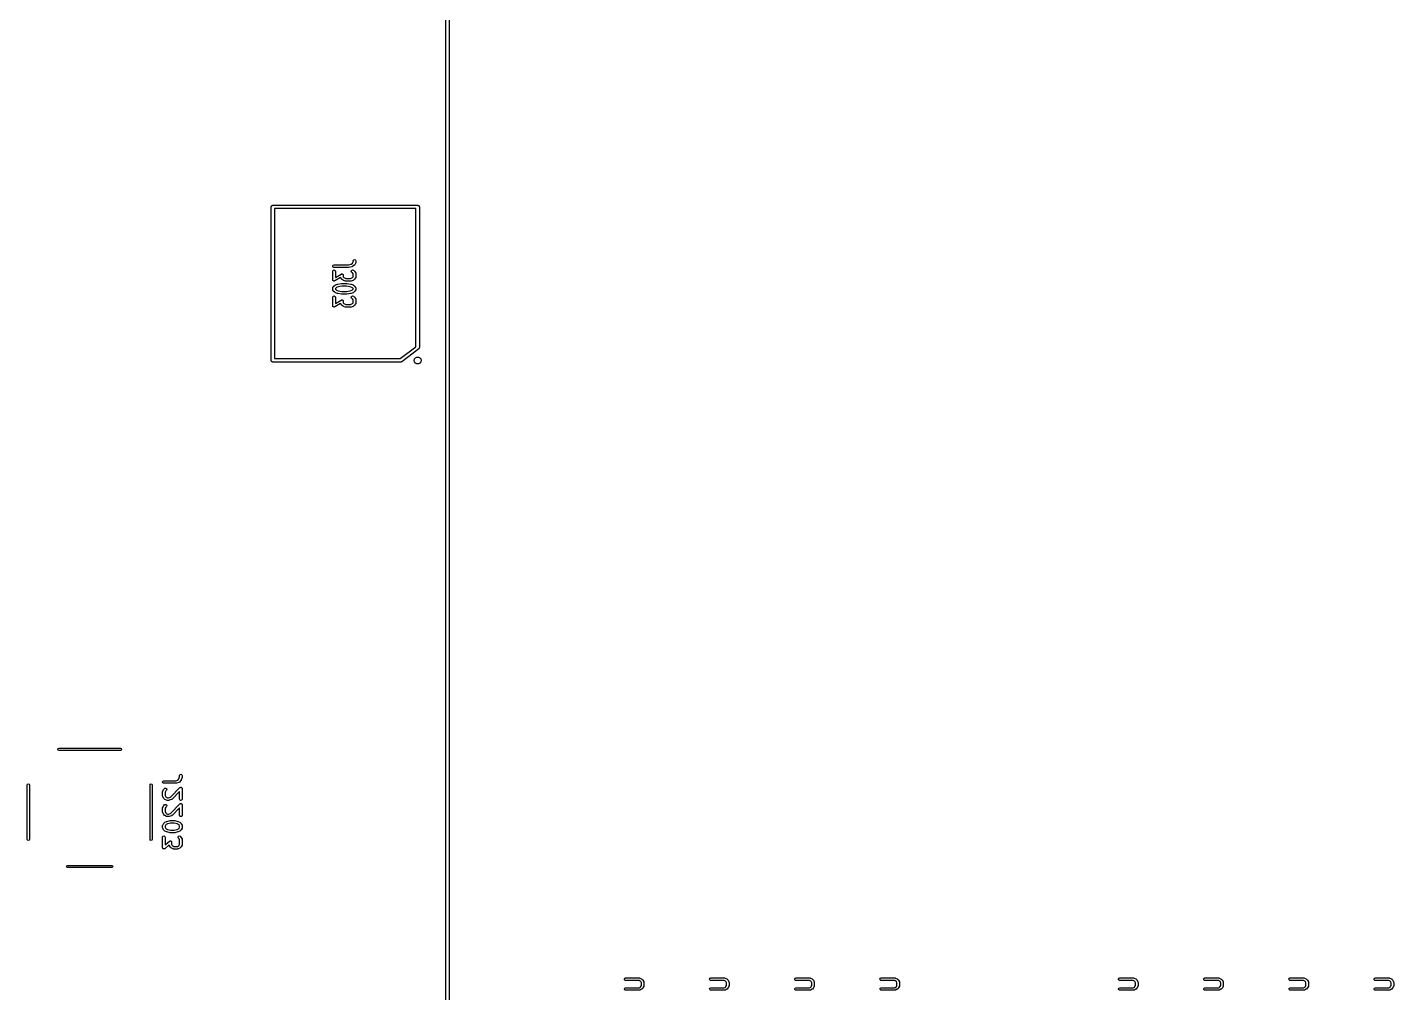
# Model space of a CAD drawing. Extents: x 54 to 297, y -260 to -31.
# Drawn here: x 202.3 to 282.5, y -203.6 to -147 of the extents above; entities that cross this region are included whole.
import ezdxf

# ---------------------------------------------------------------- set-up
doc = ezdxf.new("R2010")
doc.units = 0
doc.layers.add('BLACK', color=7, linetype='CONTINUOUS')

msp = doc.modelspace()

# ---------------------------------------------------------------- linework, layer by layer
at = {"layer": 'BLACK', "linetype": 'CONTINUOUS'}
for p, q in [((226.9, -248), (226.9, -43)), ((227.1, -43), (227.1, -248)), ((216.65, -157.5), (216.655, -157.485)), ((216.65, -166.5), (216.65, -157.5)), ((216.655, -157.469), (216.664, -157.456)), ((216.655, -157.485), (216.655, -157.469)), ((216.664, -157.456), (216.669, -157.441)), ((216.669, -157.441), (216.682, -157.432)), ((216.682, -157.432), (216.691, -157.419)), ((216.691, -157.419), (216.706, -157.414)), ((216.706, -157.414), (216.719, -157.405)), ((216.719, -157.405), (216.735, -157.405)), ((216.735, -157.405), (216.75, -157.4)), ((216.75, -157.4), (225.25, -157.4)), ((216.85, -157.6), (216.85, -166.4)), ((225.15, -157.6), (216.85, -157.6)), ((225.15, -165.7), (225.15, -157.6)), ((225.25, -157.4), (225.265, -157.405)), ((225.265, -157.405), (225.281, -157.405)), ((225.281, -157.405), (225.294, -157.414)), ((225.294, -157.414), (225.309, -157.419)), ((225.309, -157.419), (225.318, -157.432)), ((225.318, -157.432), (225.331, -157.441)), ((225.331, -157.441), (225.336, -157.456)), ((225.336, -157.456), (225.345, -157.469)), ((225.345, -157.469), (225.345, -157.485)), ((225.345, -157.485), (225.35, -157.5)), ((225.35, -157.5), (225.35, -165.75)), ((220.264, -160.958), (220.291, -160.91)), ((220.274, -161.011), (220.264, -160.958)), ((220.315, -161.047), (220.274, -161.011)), ((220.291, -160.91), (220.343, -160.891)), ((220.343, -161.051), (220.315, -161.047)), ((220.343, -160.891), (221.191, -160.891)), ((221.2, -161.051), (220.343, -161.051)), ((221.191, -160.891), (221.339, -160.858)), ((221.204, -161.05), (221.2, -161.051)), ((221.217, -161.05), (221.204, -161.05)), ((221.389, -161.011), (221.217, -161.05)), ((221.339, -160.858), (221.424, -160.802)), ((221.39, -161.011), (221.389, -161.011)), ((221.416, -161), (221.39, -161.011)), ((221.39, -161.011), (221.39, -161.011)), ((221.53, -160.924), (221.416, -161)), ((221.424, -160.802), (221.463, -160.724)), ((221.463, -160.667), (221.468, -160.639)), ((221.463, -160.724), (221.463, -160.667)), ((221.468, -160.639), (221.503, -160.597)), ((221.503, -160.597), (221.557, -160.588)), ((221.534, -160.918), (221.53, -160.924)), ((221.541, -160.915), (221.534, -160.918)), ((221.557, -160.893), (221.541, -160.915)), ((221.557, -160.588), (221.604, -160.615)), ((221.614, -160.779), (221.557, -160.893)), ((221.604, -160.615), (221.623, -160.667)), ((221.615, -160.774), (221.614, -160.779)), ((221.618, -160.77), (221.615, -160.774)), ((221.623, -160.743), (221.618, -160.77)), ((221.623, -160.667), (221.623, -160.743)), ((220.263, -161.276), (220.268, -161.249)), ((220.263, -161.771), (220.263, -161.276)), ((220.268, -161.785), (220.263, -161.771)), ((220.268, -161.249), (220.303, -161.207)), ((220.268, -161.799), (220.268, -161.785)), ((220.277, -161.81), (220.268, -161.799)), ((220.282, -161.823), (220.277, -161.81)), ((220.294, -161.83), (220.282, -161.823)), ((220.303, -161.841), (220.294, -161.83)), ((220.303, -161.207), (220.357, -161.197)), ((220.317, -161.843), (220.303, -161.841)), ((220.329, -161.85), (220.317, -161.843)), ((220.343, -161.848), (220.329, -161.85)), ((220.357, -161.85), (220.343, -161.848)), ((220.357, -161.197), (220.404, -161.225)), ((220.383, -161.841), (220.357, -161.85)), ((220.723, -161.642), (220.383, -161.841)), ((220.383, -161.841), (220.383, -161.841)), ((220.383, -161.841), (220.383, -161.841)), ((220.383, -161.841), (220.383, -161.841)), ((220.404, -161.225), (220.423, -161.276)), ((220.423, -161.276), (220.423, -161.632)), ((220.423, -161.632), (220.76, -161.436)), ((220.736, -161.667), (220.723, -161.642)), ((220.723, -161.642), (220.723, -161.642)), ((220.793, -161.743), (220.736, -161.667)), ((220.76, -161.435), (220.786, -161.426)), ((220.76, -161.436), (220.76, -161.435)), ((220.76, -161.435), (220.76, -161.435)), ((220.76, -161.436), (220.76, -161.436)), ((220.786, -161.426), (220.8, -161.428)), ((220.794, -161.744), (220.793, -161.743)), ((220.813, -161.762), (220.794, -161.744)), ((220.8, -161.428), (220.814, -161.426)), ((220.87, -161.8), (220.813, -161.762)), ((220.814, -161.426), (220.826, -161.433)), ((220.826, -161.433), (220.84, -161.435)), ((220.84, -161.435), (220.849, -161.446)), ((220.849, -161.446), (220.861, -161.453)), ((220.861, -161.453), (220.866, -161.466)), ((220.866, -161.466), (220.875, -161.477)), ((220.873, -161.801), (220.87, -161.8)), ((220.889, -161.809), (220.873, -161.801)), ((220.875, -161.477), (220.875, -161.491)), ((220.875, -161.491), (220.88, -161.505)), ((220.88, -161.505), (220.88, -161.592)), ((220.88, -161.592), (220.913, -161.636)), ((221.003, -161.847), (220.889, -161.809)), ((220.913, -161.636), (220.95, -161.661)), ((220.95, -161.661), (221.042, -161.691)), ((221.005, -161.847), (221.003, -161.847)), ((221.029, -161.851), (221.005, -161.847)), ((221.314, -161.851), (221.029, -161.851)), ((221.042, -161.691), (221.301, -161.691)), ((221.301, -161.691), (221.393, -161.661)), ((221.316, -161.851), (221.314, -161.851)), ((221.34, -161.847), (221.316, -161.851)), ((221.454, -161.809), (221.34, -161.847)), ((221.349, -161.271), (221.371, -161.221)), ((221.364, -161.324), (221.349, -161.271)), ((221.384, -161.343), (221.364, -161.324)), ((221.371, -161.221), (221.42, -161.197)), ((221.43, -161.373), (221.384, -161.343)), ((221.393, -161.661), (221.43, -161.636)), ((221.42, -161.197), (221.473, -161.21)), ((221.463, -161.417), (221.43, -161.373)), ((221.43, -161.636), (221.463, -161.592)), ((221.457, -161.807), (221.454, -161.809)), ((221.473, -161.8), (221.457, -161.807)), ((221.463, -161.592), (221.463, -161.417)), ((221.473, -161.21), (221.53, -161.248)), ((221.53, -161.762), (221.473, -161.8)), ((221.53, -161.248), (221.549, -161.266)), ((221.531, -161.761), (221.53, -161.762)), ((221.55, -161.743), (221.531, -161.761)), ((221.549, -161.266), (221.55, -161.266)), ((221.55, -161.266), (221.607, -161.342)), ((221.607, -161.667), (221.55, -161.743)), ((221.607, -161.342), (221.619, -161.367)), ((221.61, -161.656), (221.607, -161.667)), ((221.618, -161.646), (221.61, -161.656)), ((221.623, -161.619), (221.618, -161.646)), ((221.619, -161.367), (221.619, -161.379)), ((221.619, -161.379), (221.623, -161.39)), ((221.623, -161.39), (221.623, -161.619)), ((220.263, -162.267), (220.268, -162.239)), ((220.263, -162.343), (220.263, -162.267)), ((220.267, -162.354), (220.263, -162.343)), ((220.263, -162.8), (220.268, -162.773)), ((220.266, -162.366), (220.267, -162.354)), ((220.279, -162.391), (220.266, -162.366)), ((220.268, -162.239), (220.275, -162.23)), ((220.268, -162.773), (220.303, -162.731)), ((220.275, -162.23), (220.279, -162.219)), ((220.279, -162.219), (220.336, -162.142)), ((220.336, -162.467), (220.279, -162.391)), ((220.303, -162.731), (220.357, -162.721)), ((220.336, -162.142), (220.355, -162.124)), ((220.337, -162.467), (220.336, -162.467)), ((220.356, -162.486), (220.337, -162.467)), ((220.355, -162.124), (220.356, -162.124)), ((220.356, -162.124), (220.413, -162.086)), ((220.413, -162.524), (220.356, -162.486)), ((220.357, -162.721), (220.404, -162.749)), ((220.404, -162.749), (220.423, -162.8)), ((220.413, -162.086), (220.429, -162.079)), ((220.416, -162.525), (220.413, -162.524)), ((220.432, -162.533), (220.416, -162.525)), ((220.456, -162.249), (220.423, -162.293)), ((220.423, -162.293), (220.423, -162.316)), ((220.423, -162.316), (220.456, -162.36)), ((220.429, -162.079), (220.432, -162.076)), ((220.432, -162.076), (220.546, -162.038)), ((220.546, -162.571), (220.432, -162.533)), ((220.493, -162.225), (220.456, -162.249)), ((220.456, -162.36), (220.493, -162.385)), ((220.591, -162.192), (220.493, -162.225)), ((220.493, -162.385), (220.591, -162.417)), ((220.546, -162.038), (220.555, -162.037)), ((220.549, -162.571), (220.546, -162.571)), ((220.558, -162.574), (220.549, -162.571)), ((220.555, -162.037), (220.558, -162.035)), ((220.558, -162.035), (220.787, -161.997)), ((220.787, -162.612), (220.558, -162.574)), ((220.807, -162.156), (220.591, -162.192)), ((220.591, -162.417), (220.807, -162.453)), ((220.787, -161.997), (220.797, -161.997)), ((220.79, -162.612), (220.787, -162.612)), ((220.8, -162.613), (220.79, -162.612)), ((220.797, -161.997), (220.8, -161.996)), ((220.8, -161.996), (221.086, -161.996)), ((221.086, -162.613), (220.8, -162.613)), ((221.079, -162.156), (220.807, -162.156)), ((220.807, -162.453), (221.079, -162.453)), ((221.295, -162.192), (221.079, -162.156)), ((221.079, -162.453), (221.295, -162.417)), ((221.086, -161.996), (221.095, -161.998)), ((221.089, -162.612), (221.086, -162.613)), ((221.099, -162.612), (221.089, -162.612)), ((221.095, -161.998), (221.099, -161.997)), ((221.099, -161.997), (221.327, -162.035)), ((221.327, -162.574), (221.099, -162.612)), ((221.393, -162.225), (221.295, -162.192)), ((221.295, -162.417), (221.393, -162.385)), ((221.327, -162.035), (221.336, -162.038)), ((221.33, -162.573), (221.327, -162.574)), ((221.34, -162.571), (221.33, -162.573)), ((221.336, -162.038), (221.34, -162.038)), ((221.34, -162.038), (221.454, -162.076)), ((221.454, -162.533), (221.34, -162.571)), ((221.349, -162.795), (221.371, -162.745)), ((221.371, -162.745), (221.42, -162.72)), ((221.43, -162.249), (221.393, -162.225)), ((221.393, -162.385), (221.43, -162.36)), ((221.42, -162.72), (221.473, -162.733)), ((221.463, -162.293), (221.43, -162.249)), ((221.43, -162.36), (221.463, -162.316)), ((221.454, -162.076), (221.47, -162.085)), ((221.457, -162.531), (221.454, -162.533)), ((221.473, -162.524), (221.457, -162.531)), ((221.463, -162.316), (221.463, -162.293)), ((221.47, -162.085), (221.473, -162.086)), ((221.473, -162.086), (221.53, -162.124)), ((221.53, -162.486), (221.473, -162.524)), ((221.473, -162.733), (221.53, -162.772)), ((221.53, -162.124), (221.549, -162.142)), ((221.531, -162.485), (221.53, -162.486)), ((221.53, -162.772), (221.549, -162.79)), ((221.55, -162.467), (221.531, -162.485)), ((221.549, -162.142), (221.55, -162.142)), ((221.55, -162.142), (221.607, -162.219)), ((221.607, -162.391), (221.55, -162.467)), ((221.607, -162.219), (221.619, -162.243)), ((221.61, -162.379), (221.607, -162.391)), ((221.618, -162.37), (221.61, -162.379)), ((221.623, -162.343), (221.618, -162.37)), ((221.619, -162.243), (221.619, -162.255)), ((221.619, -162.255), (221.623, -162.267)), ((221.623, -162.267), (221.623, -162.343)), ((220.263, -163.295), (220.263, -162.8)), ((220.268, -163.309), (220.263, -163.295)), ((220.268, -163.323), (220.268, -163.309)), ((220.277, -163.334), (220.268, -163.323)), ((220.282, -163.347), (220.277, -163.334)), ((220.294, -163.354), (220.282, -163.347)), ((220.303, -163.365), (220.294, -163.354)), ((220.317, -163.367), (220.303, -163.365)), ((220.329, -163.374), (220.317, -163.367)), ((220.343, -163.372), (220.329, -163.374)), ((220.357, -163.374), (220.343, -163.372)), ((220.383, -163.365), (220.357, -163.374)), ((220.723, -163.166), (220.383, -163.364)), ((220.383, -163.364), (220.383, -163.364)), ((220.383, -163.364), (220.383, -163.365)), ((220.383, -163.365), (220.383, -163.365)), ((220.423, -162.8), (220.423, -163.156)), ((220.423, -163.156), (220.76, -162.959)), ((220.736, -163.191), (220.723, -163.166)), ((220.723, -163.166), (220.723, -163.166)), ((220.793, -163.267), (220.736, -163.191)), ((220.76, -162.959), (220.786, -162.95)), ((220.76, -162.959), (220.76, -162.959)), ((220.76, -162.959), (220.76, -162.959)), ((220.76, -162.959), (220.76, -162.959)), ((220.786, -162.95), (220.8, -162.952)), ((220.794, -163.267), (220.793, -163.267)), ((220.813, -163.286), (220.794, -163.267)), ((220.8, -162.952), (220.814, -162.95)), ((220.87, -163.324), (220.813, -163.286)), ((220.814, -162.95), (220.826, -162.957)), ((220.826, -162.957), (220.84, -162.959)), ((220.84, -162.959), (220.849, -162.97)), ((220.849, -162.97), (220.861, -162.977)), ((220.861, -162.977), (220.866, -162.99)), ((220.866, -162.99), (220.875, -163.001)), ((220.873, -163.325), (220.87, -163.324)), ((220.889, -163.333), (220.873, -163.325)), ((220.875, -163.001), (220.875, -163.015)), ((220.875, -163.015), (220.88, -163.029)), ((220.88, -163.029), (220.88, -163.116)), ((220.88, -163.116), (220.913, -163.16)), ((221.003, -163.371), (220.889, -163.333)), ((220.913, -163.16), (220.95, -163.185)), ((220.95, -163.185), (221.042, -163.215)), ((221.005, -163.371), (221.003, -163.371)), ((221.029, -163.375), (221.005, -163.371)), ((221.314, -163.375), (221.029, -163.375)), ((221.042, -163.215), (221.301, -163.215)), ((221.301, -163.215), (221.393, -163.185)), ((221.316, -163.375), (221.314, -163.375)), ((221.34, -163.371), (221.316, -163.375)), ((221.454, -163.333), (221.34, -163.371)), ((221.364, -162.847), (221.349, -162.795)), ((221.384, -162.867), (221.364, -162.847)), ((221.43, -162.897), (221.384, -162.867)), ((221.393, -163.185), (221.43, -163.16)), ((221.463, -162.941), (221.43, -162.897)), ((221.43, -163.16), (221.463, -163.116)), ((221.457, -163.331), (221.454, -163.333)), ((221.473, -163.324), (221.457, -163.331)), ((221.463, -163.116), (221.463, -162.941)), ((221.53, -163.286), (221.473, -163.324)), ((221.531, -163.285), (221.53, -163.286)), ((221.55, -163.267), (221.531, -163.285)), ((221.549, -162.79), (221.55, -162.79)), ((221.55, -162.79), (221.607, -162.866)), ((221.607, -163.191), (221.55, -163.267)), ((221.607, -162.866), (221.619, -162.891)), ((221.61, -163.179), (221.607, -163.191)), ((221.618, -163.17), (221.61, -163.179)), ((221.623, -163.143), (221.618, -163.17)), ((221.619, -162.891), (221.619, -162.903)), ((221.619, -162.903), (221.623, -162.914)), ((221.623, -162.914), (221.623, -163.143)), ((224.217, -166.4), (225.15, -165.7)), ((225.31, -165.83), (224.31, -166.58)), ((225.319, -165.818), (225.31, -165.83)), ((225.331, -165.809), (225.319, -165.818)), ((225.336, -165.793), (225.331, -165.809)), ((225.346, -165.779), (225.336, -165.793)), ((225.35, -165.75), (225.345, -165.764)), ((225.345, -165.764), (225.346, -165.779)), ((216.655, -166.515), (216.65, -166.5)), ((216.655, -166.531), (216.655, -166.515)), ((216.664, -166.544), (216.655, -166.531)), ((216.669, -166.559), (216.664, -166.544)), ((216.682, -166.568), (216.669, -166.559)), ((216.691, -166.581), (216.682, -166.568)), ((216.706, -166.586), (216.691, -166.581)), ((216.719, -166.595), (216.706, -166.586)), ((216.735, -166.595), (216.719, -166.595)), ((216.75, -166.6), (216.735, -166.595)), ((224.25, -166.6), (216.75, -166.6)), ((216.85, -166.4), (224.217, -166.4)), ((224.251, -166.6), (224.25, -166.6)), ((224.252, -166.6), (224.251, -166.6)), ((224.28, -166.59), (224.252, -166.6)), ((224.309, -166.581), (224.28, -166.59)), ((224.31, -166.58), (224.309, -166.58)), ((224.309, -166.58), (224.309, -166.581)), ((225.05, -166.5), (225.07, -166.413)), ((225.07, -166.586), (225.05, -166.5)), ((225.07, -166.413), (225.125, -166.343)), ((225.125, -166.656), (225.07, -166.586)), ((225.125, -166.343), (225.206, -166.305)), ((225.205, -166.695), (225.125, -166.656)), ((225.294, -166.695), (225.205, -166.695)), ((225.206, -166.305), (225.295, -166.305)), ((225.374, -166.657), (225.294, -166.695)), ((225.295, -166.305), (225.375, -166.344)), ((225.43, -166.587), (225.374, -166.657)), ((225.375, -166.344), (225.43, -166.413)), ((225.43, -166.413), (225.45, -166.5)), ((225.45, -166.501), (225.43, -166.587)), ((225.45, -166.5), (225.45, -166.501)), ((204.14, -189.32), (204.158, -189.278)), ((204.158, -189.362), (204.14, -189.32)), ((204.158, -189.278), (204.2, -189.26)), ((204.2, -189.38), (204.158, -189.362)), ((204.2, -189.26), (207.8, -189.26)), ((207.8, -189.38), (204.2, -189.38)), ((207.8, -189.26), (207.842, -189.278)), ((207.842, -189.362), (207.8, -189.38)), ((207.842, -189.278), (207.86, -189.32)), ((207.86, -189.32), (207.842, -189.362)), ((211.277, -190.857), (211.282, -190.831)), ((211.282, -190.831), (211.315, -190.792)), ((211.315, -190.792), (211.365, -190.783)), ((211.365, -190.783), (211.41, -190.809)), ((211.41, -190.809), (211.427, -190.857)), ((202.34, -191.4), (202.358, -191.358)), ((202.34, -194.6), (202.34, -191.4)), ((202.358, -191.358), (202.4, -191.34)), ((202.4, -191.34), (202.442, -191.358)), ((202.442, -191.358), (202.46, -191.4)), ((202.46, -191.4), (202.46, -194.6)), ((209.54, -191.4), (209.558, -191.358)), ((209.54, -194.6), (209.54, -191.4)), ((209.558, -191.358), (209.6, -191.34)), ((209.6, -191.34), (209.642, -191.358)), ((209.642, -191.358), (209.66, -191.4)), ((209.66, -191.4), (209.66, -194.6)), ((210.279, -191.225), (210.304, -191.181)), ((210.287, -191.276), (210.279, -191.225)), ((210.327, -191.309), (210.287, -191.276)), ((210.304, -191.181), (210.352, -191.163)), ((210.352, -191.313), (210.327, -191.309)), ((210.347, -191.661), (210.395, -191.614)), ((210.352, -191.163), (211.054, -191.163)), ((211.067, -191.313), (210.352, -191.313)), ((210.395, -191.614), (210.416, -191.599)), ((210.416, -191.599), (210.467, -191.594)), ((210.467, -191.594), (210.509, -191.624)), ((210.509, -191.624), (210.522, -191.673)), ((210.74, -192.125), (211.299, -191.566)), ((211.054, -191.163), (211.169, -191.125)), ((211.068, -191.313), (211.067, -191.313)), ((211.09, -191.309), (211.068, -191.313)), ((211.233, -191.262), (211.09, -191.309)), ((211.169, -191.125), (211.239, -191.055)), ((211.237, -191.259), (211.233, -191.262)), ((211.241, -191.258), (211.237, -191.259)), ((211.239, -191.055), (211.277, -190.94)), ((211.263, -191.244), (211.241, -191.258)), ((211.358, -191.148), (211.263, -191.244)), ((211.277, -190.94), (211.277, -190.857)), ((211.299, -191.566), (211.313, -191.557)), ((211.313, -191.557), (211.315, -191.554)), ((211.315, -191.554), (211.317, -191.554)), ((211.317, -191.554), (211.321, -191.551)), ((211.321, -191.551), (211.343, -191.549)), ((211.343, -191.549), (211.365, -191.545)), ((211.36, -191.144), (211.358, -191.148)), ((211.364, -191.142), (211.36, -191.144)), ((211.376, -191.119), (211.364, -191.142)), ((211.365, -191.545), (211.368, -191.547)), ((211.368, -191.547), (211.372, -191.547)), ((211.372, -191.547), (211.39, -191.56)), ((211.424, -190.976), (211.376, -191.119)), ((211.39, -191.56), (211.41, -191.571)), ((211.41, -191.571), (211.411, -191.574)), ((211.411, -191.574), (211.414, -191.576)), ((211.414, -191.576), (211.42, -191.598)), ((211.42, -191.598), (211.427, -191.619)), ((211.427, -190.952), (211.423, -190.974)), ((211.423, -190.974), (211.424, -190.976)), ((211.427, -190.857), (211.427, -190.952)), ((211.427, -191.619), (211.427, -192.238)), ((210.277, -191.81), (210.282, -191.784)), ((210.277, -192.048), (210.277, -191.81)), ((210.279, -192.052), (210.277, -192.048)), ((210.278, -192.056), (210.279, -192.052)), ((210.285, -192.081), (210.278, -192.056)), ((210.282, -191.784), (210.285, -191.78)), ((210.285, -191.776), (210.333, -191.681)), ((210.285, -191.78), (210.285, -191.776)), ((210.333, -192.176), (210.285, -192.081)), ((210.333, -191.681), (210.346, -191.663)), ((210.334, -192.178), (210.333, -192.176)), ((210.347, -192.196), (210.334, -192.178)), ((210.346, -191.663), (210.347, -191.661)), ((210.395, -192.244), (210.347, -192.196)), ((210.396, -192.244), (210.395, -192.244)), ((210.414, -192.258), (210.396, -192.244)), ((210.509, -192.305), (210.414, -192.258)), ((210.462, -191.759), (210.427, -191.827)), ((210.427, -191.827), (210.427, -192.03)), ((210.427, -192.03), (210.462, -192.098)), ((210.501, -191.72), (210.462, -191.759)), ((210.462, -192.098), (210.492, -192.129)), ((210.492, -192.129), (210.561, -192.163)), ((210.522, -191.673), (210.501, -191.72)), ((210.514, -192.306), (210.509, -192.305)), ((210.517, -192.309), (210.514, -192.306)), ((210.543, -192.313), (210.517, -192.309)), ((210.638, -192.313), (210.543, -192.313)), ((210.561, -192.163), (210.626, -192.163)), ((210.626, -192.163), (210.74, -192.125)), ((210.64, -192.313), (210.638, -192.313)), ((210.662, -192.309), (210.64, -192.313)), ((210.805, -192.262), (210.662, -192.309)), ((210.808, -192.259), (210.805, -192.262)), ((210.813, -192.258), (210.808, -192.259)), ((210.834, -192.244), (210.813, -192.258)), ((211.277, -191.8), (210.834, -192.244)), ((211.277, -192.238), (211.277, -191.8)), ((211.295, -192.286), (211.277, -192.238)), ((211.339, -192.312), (211.295, -192.286)), ((211.39, -192.303), (211.339, -192.312)), ((211.423, -192.264), (211.39, -192.303)), ((211.427, -192.238), (211.423, -192.264)), ((210.277, -192.762), (210.282, -192.736)), ((210.277, -193), (210.277, -192.762)), ((210.279, -193.004), (210.277, -193)), ((210.278, -193.009), (210.279, -193.004)), ((210.285, -193.034), (210.278, -193.009)), ((210.282, -192.736), (210.285, -192.733)), ((210.285, -192.728), (210.333, -192.633)), ((210.285, -192.733), (210.285, -192.728)), ((210.333, -193.129), (210.285, -193.034)), ((210.333, -192.633), (210.346, -192.615)), ((210.334, -193.13), (210.333, -193.129)), ((210.347, -193.148), (210.334, -193.13)), ((210.346, -192.615), (210.347, -192.614)), ((210.347, -192.614), (210.395, -192.566)), ((210.395, -193.196), (210.347, -193.148)), ((210.395, -192.566), (210.416, -192.551)), ((210.396, -193.197), (210.395, -193.196)), ((210.414, -193.21), (210.396, -193.197)), ((210.509, -193.258), (210.414, -193.21)), ((210.416, -192.551), (210.467, -192.547)), ((210.462, -192.711), (210.427, -192.78)), ((210.427, -192.78), (210.427, -192.982)), ((210.427, -192.982), (210.462, -193.051)), ((210.501, -192.672), (210.462, -192.711)), ((210.462, -193.051), (210.492, -193.081)), ((210.467, -192.547), (210.509, -192.576)), ((210.492, -193.081), (210.561, -193.115)), ((210.522, -192.626), (210.501, -192.672)), ((210.509, -192.576), (210.522, -192.626)), ((210.561, -193.115), (210.626, -193.115)), ((210.626, -193.115), (210.74, -193.077)), ((210.805, -193.214), (210.662, -193.262)), ((210.74, -193.077), (211.299, -192.518)), ((210.808, -193.211), (210.805, -193.214)), ((210.813, -193.211), (210.808, -193.211)), ((210.834, -193.196), (210.813, -193.211)), ((211.277, -192.752), (210.834, -193.196)), ((211.277, -193.19), (211.277, -192.752)), ((211.295, -193.239), (211.277, -193.19)), ((211.339, -193.264), (211.295, -193.239)), ((211.299, -192.518), (211.313, -192.509)), ((211.313, -192.509), (211.315, -192.506)), ((211.315, -192.506), (211.317, -192.506)), ((211.317, -192.506), (211.321, -192.503)), ((211.321, -192.503), (211.343, -192.501)), ((211.343, -192.501), (211.365, -192.498)), ((211.365, -192.498), (211.368, -192.499)), ((211.368, -192.499), (211.372, -192.499)), ((211.372, -192.499), (211.39, -192.512)), ((211.39, -192.512), (211.41, -192.523)), ((211.423, -193.216), (211.39, -193.255)), ((211.41, -192.523), (211.411, -192.526)), ((211.411, -192.526), (211.414, -192.528)), ((211.414, -192.528), (211.42, -192.55)), ((211.42, -192.55), (211.427, -192.571)), ((211.427, -193.19), (211.423, -193.216)), ((211.427, -192.571), (211.427, -193.19)), ((210.277, -193.81), (210.282, -193.784)), ((210.277, -193.905), (210.277, -193.81)), ((210.279, -193.909), (210.277, -193.905)), ((210.278, -193.913), (210.279, -193.909)), ((210.285, -193.938), (210.278, -193.913)), ((210.282, -193.784), (210.285, -193.78)), ((210.285, -193.776), (210.333, -193.681)), ((210.285, -193.78), (210.285, -193.776)), ((210.333, -194.034), (210.285, -193.938)), ((210.333, -193.681), (210.346, -193.663)), ((210.334, -194.035), (210.333, -194.034)), ((210.347, -194.053), (210.334, -194.035)), ((210.346, -193.663), (210.347, -193.661)), ((210.347, -193.661), (210.395, -193.614)), ((210.395, -193.614), (210.413, -193.601)), ((210.413, -193.601), (210.414, -193.6)), ((210.414, -193.6), (210.509, -193.552)), ((210.462, -193.759), (210.427, -193.827)), ((210.427, -193.827), (210.427, -193.887)), ((210.427, -193.887), (210.462, -193.956)), ((210.492, -193.728), (210.462, -193.759)), ((210.462, -193.956), (210.492, -193.986)), ((210.569, -193.69), (210.492, -193.728)), ((210.492, -193.986), (210.569, -194.024)), ((210.514, -193.258), (210.509, -193.258)), ((210.509, -193.552), (210.522, -193.548)), ((210.517, -193.261), (210.514, -193.258)), ((210.543, -193.265), (210.517, -193.261)), ((210.522, -193.548), (210.525, -193.546)), ((210.525, -193.546), (210.715, -193.499)), ((210.638, -193.265), (210.543, -193.265)), ((210.743, -193.646), (210.569, -193.69)), ((210.569, -194.024), (210.743, -194.068)), ((210.64, -193.265), (210.638, -193.265)), ((210.662, -193.262), (210.64, -193.265)), ((210.715, -193.499), (210.73, -193.498)), ((210.73, -193.498), (210.733, -193.496)), ((210.733, -193.496), (210.971, -193.496)), ((210.962, -193.646), (210.743, -193.646)), ((211.136, -193.69), (210.962, -193.646)), ((210.962, -194.068), (211.136, -194.024)), ((210.971, -193.496), (210.986, -193.499)), ((210.986, -193.499), (210.99, -193.499)), ((210.99, -193.499), (211.18, -193.546)), ((211.213, -193.728), (211.136, -193.69)), ((211.136, -194.024), (211.213, -193.986)), ((211.18, -193.546), (211.192, -193.552)), ((211.192, -193.552), (211.195, -193.552)), ((211.195, -193.552), (211.291, -193.6)), ((211.243, -193.759), (211.213, -193.728)), ((211.213, -193.986), (211.243, -193.956)), ((211.277, -193.827), (211.243, -193.759)), ((211.243, -193.956), (211.277, -193.887)), ((211.277, -193.887), (211.277, -193.827)), ((211.291, -193.6), (211.309, -193.613)), ((211.309, -193.613), (211.31, -193.614)), ((211.31, -193.614), (211.358, -193.661)), ((211.39, -193.255), (211.339, -193.264)), ((211.358, -193.661), (211.371, -193.68)), ((211.372, -194.034), (211.358, -194.052)), ((211.358, -194.052), (211.358, -194.053)), ((211.371, -193.68), (211.372, -193.681)), ((211.372, -193.681), (211.419, -193.776)), ((211.419, -193.938), (211.372, -194.034)), ((211.419, -193.776), (211.427, -193.801)), ((211.42, -193.934), (211.419, -193.938)), ((211.423, -193.93), (211.42, -193.934)), ((211.427, -193.905), (211.423, -193.93)), ((211.427, -193.801), (211.426, -193.805)), ((211.426, -193.805), (211.427, -193.81)), ((211.427, -193.81), (211.427, -193.905)), ((202.358, -194.642), (202.34, -194.6)), ((202.4, -194.66), (202.358, -194.642)), ((202.442, -194.642), (202.4, -194.66)), ((202.46, -194.6), (202.442, -194.642)), ((209.558, -194.642), (209.54, -194.6)), ((209.6, -194.66), (209.558, -194.642)), ((209.642, -194.642), (209.6, -194.66)), ((209.66, -194.6), (209.642, -194.642)), ((210.277, -194.476), (210.282, -194.451)), ((210.277, -195.095), (210.277, -194.476)), ((210.282, -194.451), (210.315, -194.411)), ((210.315, -194.411), (210.365, -194.402)), ((210.395, -194.101), (210.347, -194.053)), ((210.365, -194.402), (210.41, -194.428)), ((210.396, -194.101), (210.395, -194.101)), ((210.414, -194.115), (210.396, -194.101)), ((210.41, -194.428), (210.427, -194.476)), ((210.509, -194.162), (210.414, -194.115)), ((210.427, -194.476), (210.427, -194.93)), ((210.427, -194.93), (210.684, -194.705)), ((210.513, -194.163), (210.509, -194.162)), ((210.525, -194.168), (210.513, -194.163)), ((210.715, -194.216), (210.525, -194.168)), ((210.684, -194.705), (210.694, -194.7)), ((210.694, -194.7), (210.696, -194.697)), ((210.696, -194.697), (210.699, -194.696)), ((210.699, -194.696), (210.706, -194.692)), ((210.706, -194.692), (210.726, -194.692)), ((210.719, -194.215), (210.715, -194.216)), ((210.733, -194.218), (210.719, -194.215)), ((210.726, -194.692), (210.746, -194.688)), ((210.971, -194.218), (210.733, -194.218)), ((210.743, -194.068), (210.962, -194.068)), ((210.746, -194.688), (210.752, -194.691)), ((210.752, -194.691), (210.758, -194.691)), ((210.758, -194.691), (210.773, -194.704)), ((210.773, -194.704), (210.791, -194.714)), ((210.791, -194.714), (210.793, -194.719)), ((210.793, -194.719), (210.797, -194.723)), ((210.797, -194.723), (210.801, -194.743)), ((210.801, -194.743), (210.808, -194.762)), ((210.808, -194.762), (210.808, -194.887)), ((210.975, -194.217), (210.971, -194.218)), ((210.99, -194.216), (210.975, -194.217)), ((211.18, -194.168), (210.99, -194.216)), ((211.183, -194.166), (211.18, -194.168)), ((211.195, -194.162), (211.183, -194.166)), ((211.185, -194.457), (211.214, -194.415)), ((211.189, -194.508), (211.185, -194.457)), ((211.204, -194.529), (211.189, -194.508)), ((211.291, -194.115), (211.195, -194.162)), ((211.243, -194.568), (211.204, -194.529)), ((211.214, -194.415), (211.264, -194.401)), ((211.277, -194.637), (211.243, -194.568)), ((211.264, -194.401), (211.31, -194.423)), ((211.277, -194.887), (211.277, -194.637)), ((211.292, -194.114), (211.291, -194.115)), ((211.31, -194.101), (211.292, -194.114)), ((211.358, -194.053), (211.31, -194.101)), ((211.31, -194.423), (211.358, -194.471)), ((211.358, -194.471), (211.371, -194.489)), ((211.371, -194.489), (211.372, -194.49)), ((211.372, -194.49), (211.419, -194.586)), ((211.419, -194.586), (211.427, -194.61)), ((211.427, -194.61), (211.426, -194.615)), ((211.426, -194.615), (211.427, -194.619)), ((211.427, -194.619), (211.427, -194.905)), ((210.284, -195.114), (210.277, -195.095)), ((210.288, -195.134), (210.284, -195.114)), ((210.293, -195.138), (210.288, -195.134)), ((210.295, -195.143), (210.293, -195.138)), ((210.312, -195.154), (210.295, -195.143)), ((210.328, -195.166), (210.312, -195.154)), ((210.334, -195.166), (210.328, -195.166)), ((210.339, -195.169), (210.334, -195.166)), ((210.359, -195.166), (210.339, -195.169)), ((210.379, -195.165), (210.359, -195.166)), ((210.387, -195.161), (210.379, -195.165)), ((210.39, -195.16), (210.387, -195.161)), ((210.392, -195.158), (210.39, -195.16)), ((210.402, -195.152), (210.392, -195.158)), ((210.662, -194.924), (210.402, -195.152)), ((210.666, -194.938), (210.662, -194.924)), ((210.714, -195.034), (210.666, -194.938)), ((210.715, -195.035), (210.714, -195.034)), ((210.728, -195.053), (210.715, -195.035)), ((210.776, -195.101), (210.728, -195.053)), ((210.777, -195.101), (210.776, -195.101)), ((210.795, -195.115), (210.777, -195.101)), ((210.89, -195.162), (210.795, -195.115)), ((210.808, -194.887), (210.843, -194.956)), ((210.843, -194.956), (210.873, -194.986)), ((210.873, -194.986), (210.942, -195.02)), ((210.895, -195.163), (210.89, -195.162)), ((210.898, -195.166), (210.895, -195.163)), ((210.924, -195.17), (210.898, -195.166)), ((211.162, -195.17), (210.924, -195.17)), ((210.942, -195.02), (211.144, -195.02)), ((211.144, -195.02), (211.213, -194.986)), ((211.166, -195.169), (211.162, -195.17)), ((211.17, -195.17), (211.166, -195.169)), ((211.195, -195.162), (211.17, -195.17)), ((211.291, -195.115), (211.195, -195.162)), ((211.213, -194.986), (211.243, -194.956)), ((211.243, -194.956), (211.277, -194.887)), ((211.292, -195.114), (211.291, -195.115)), ((211.31, -195.101), (211.292, -195.114)), ((211.358, -195.053), (211.31, -195.101)), ((211.372, -195.034), (211.358, -195.052)), ((211.358, -195.052), (211.358, -195.053)), ((211.419, -194.938), (211.372, -195.034)), ((211.42, -194.934), (211.419, -194.938)), ((211.423, -194.93), (211.42, -194.934)), ((211.427, -194.905), (211.423, -194.93)), ((204.64, -196.2), (204.658, -196.158)), ((204.658, -196.242), (204.64, -196.2)), ((204.658, -196.158), (204.7, -196.14)), ((204.7, -196.26), (204.658, -196.242)), ((204.7, -196.14), (207.3, -196.14)), ((207.3, -196.26), (204.7, -196.26)), ((207.3, -196.14), (207.342, -196.158)), ((207.342, -196.242), (207.3, -196.26)), ((207.342, -196.158), (207.36, -196.2)), ((207.36, -196.2), (207.342, -196.242)), ((237.379, -202.796), (237.404, -202.752)), ((237.387, -202.847), (237.379, -202.796)), ((237.427, -202.88), (237.387, -202.847)), ((237.404, -202.752), (237.452, -202.735)), ((237.452, -202.735), (238.262, -202.735)), ((238.262, -202.735), (238.288, -202.739)), ((238.288, -202.739), (238.291, -202.742)), ((238.291, -202.742), (238.295, -202.742)), ((238.295, -202.742), (238.391, -202.79)), ((238.391, -202.79), (238.409, -202.803)), ((238.409, -202.803), (238.41, -202.804)), ((238.41, -202.804), (238.458, -202.852)), ((238.458, -202.852), (238.471, -202.87)), ((238.471, -202.87), (238.472, -202.871)), ((238.472, -202.871), (238.519, -202.966)), ((242.379, -202.796), (242.404, -202.752)), ((242.387, -202.847), (242.379, -202.796)), ((242.427, -202.88), (242.387, -202.847)), ((242.404, -202.752), (242.452, -202.735)), ((242.452, -202.735), (243.262, -202.735)), ((243.262, -202.735), (243.288, -202.739)), ((243.288, -202.739), (243.291, -202.742)), ((243.291, -202.742), (243.295, -202.742)), ((243.295, -202.742), (243.391, -202.79)), ((243.391, -202.79), (243.409, -202.803)), ((243.409, -202.803), (243.41, -202.804)), ((243.41, -202.804), (243.458, -202.852)), ((243.458, -202.852), (243.471, -202.87)), ((243.471, -202.87), (243.472, -202.871)), ((243.472, -202.871), (243.519, -202.966)), ((247.379, -202.796), (247.404, -202.752)), ((247.387, -202.847), (247.379, -202.796)), ((247.427, -202.88), (247.387, -202.847)), ((247.404, -202.752), (247.452, -202.735)), ((247.452, -202.735), (248.262, -202.735)), ((248.262, -202.735), (248.288, -202.739)), ((248.288, -202.739), (248.291, -202.742)), ((248.291, -202.742), (248.295, -202.742)), ((248.295, -202.742), (248.391, -202.79)), ((248.391, -202.79), (248.409, -202.803)), ((248.409, -202.803), (248.41, -202.804)), ((248.41, -202.804), (248.458, -202.852)), ((248.458, -202.852), (248.471, -202.87)), ((248.471, -202.87), (248.472, -202.871)), ((248.472, -202.871), (248.519, -202.966)), ((252.379, -202.796), (252.404, -202.752)), ((252.387, -202.847), (252.379, -202.796)), ((252.427, -202.88), (252.387, -202.847)), ((252.404, -202.752), (252.452, -202.735)), ((252.452, -202.735), (253.262, -202.735)), ((253.262, -202.735), (253.288, -202.739)), ((253.288, -202.739), (253.291, -202.742)), ((253.291, -202.742), (253.295, -202.742)), ((253.295, -202.742), (253.391, -202.79)), ((253.391, -202.79), (253.409, -202.803)), ((253.409, -202.803), (253.41, -202.804)), ((253.41, -202.804), (253.458, -202.852)), ((253.458, -202.852), (253.471, -202.87)), ((253.471, -202.87), (253.472, -202.871)), ((253.472, -202.871), (253.519, -202.966)), ((266.379, -202.796), (266.404, -202.752)), ((266.387, -202.847), (266.379, -202.796)), ((266.427, -202.88), (266.387, -202.847)), ((266.404, -202.752), (266.452, -202.735)), ((266.452, -202.735), (267.262, -202.735)), ((267.262, -202.735), (267.288, -202.739)), ((267.288, -202.739), (267.291, -202.742)), ((267.291, -202.742), (267.295, -202.742)), ((267.295, -202.742), (267.391, -202.79)), ((267.391, -202.79), (267.409, -202.803)), ((267.409, -202.803), (267.41, -202.804)), ((267.41, -202.804), (267.458, -202.852)), ((267.458, -202.852), (267.471, -202.87)), ((267.471, -202.87), (267.472, -202.871)), ((267.472, -202.871), (267.519, -202.966)), ((271.379, -202.796), (271.404, -202.752)), ((271.387, -202.847), (271.379, -202.796)), ((271.427, -202.88), (271.387, -202.847)), ((271.404, -202.752), (271.452, -202.735)), ((271.452, -202.735), (272.262, -202.735)), ((272.262, -202.735), (272.288, -202.739)), ((272.288, -202.739), (272.291, -202.742)), ((272.291, -202.742), (272.295, -202.742)), ((272.295, -202.742), (272.391, -202.79)), ((272.391, -202.79), (272.409, -202.803)), ((272.409, -202.803), (272.41, -202.804)), ((272.41, -202.804), (272.458, -202.852)), ((272.458, -202.852), (272.471, -202.87)), ((272.471, -202.87), (272.472, -202.871)), ((272.472, -202.871), (272.519, -202.966)), ((276.379, -202.796), (276.404, -202.752)), ((276.387, -202.847), (276.379, -202.796)), ((276.427, -202.88), (276.387, -202.847)), ((276.404, -202.752), (276.452, -202.735)), ((276.452, -202.735), (277.262, -202.735)), ((277.262, -202.735), (277.288, -202.739)), ((277.288, -202.739), (277.291, -202.742)), ((277.291, -202.742), (277.295, -202.742)), ((277.295, -202.742), (277.391, -202.79)), ((277.391, -202.79), (277.409, -202.803)), ((277.409, -202.803), (277.41, -202.804)), ((277.41, -202.804), (277.458, -202.852)), ((277.458, -202.852), (277.471, -202.87)), ((277.471, -202.87), (277.472, -202.871)), ((277.472, -202.871), (277.519, -202.966)), ((281.379, -202.796), (281.404, -202.752)), ((281.387, -202.847), (281.379, -202.796)), ((281.427, -202.88), (281.387, -202.847)), ((281.404, -202.752), (281.452, -202.735)), ((281.452, -202.735), (282.262, -202.735)), ((282.262, -202.735), (282.288, -202.739)), ((282.288, -202.739), (282.291, -202.742)), ((282.291, -202.742), (282.295, -202.742)), ((282.295, -202.742), (282.391, -202.79)), ((282.391, -202.79), (282.409, -202.803)), ((282.409, -202.803), (282.41, -202.804)), ((282.41, -202.804), (282.458, -202.852)), ((282.458, -202.852), (282.471, -202.87)), ((282.471, -202.87), (282.472, -202.871)), ((282.472, -202.871), (282.519, -202.966)), ((237.379, -203.368), (237.404, -203.323)), ((237.387, -203.418), (237.379, -203.368)), ((237.427, -203.451), (237.387, -203.418)), ((237.404, -203.323), (237.452, -203.306)), ((237.452, -202.885), (237.427, -202.88)), ((237.452, -203.456), (237.427, -203.451)), ((238.244, -202.885), (237.452, -202.885)), ((237.452, -203.306), (238.244, -203.306)), ((238.262, -203.456), (237.452, -203.456)), ((238.313, -202.919), (238.244, -202.885)), ((238.244, -203.306), (238.313, -203.272)), ((238.266, -203.454), (238.262, -203.456)), ((238.27, -203.455), (238.266, -203.454)), ((238.295, -203.448), (238.27, -203.455)), ((238.391, -203.4), (238.295, -203.448)), ((238.343, -202.949), (238.313, -202.919)), ((238.313, -203.272), (238.343, -203.241)), ((238.377, -203.018), (238.343, -202.949)), ((238.343, -203.241), (238.377, -203.173)), ((238.377, -203.173), (238.377, -203.018)), ((238.392, -203.399), (238.391, -203.4)), ((238.41, -203.386), (238.392, -203.399)), ((238.458, -203.339), (238.41, -203.386)), ((238.472, -203.319), (238.458, -203.337)), ((238.458, -203.337), (238.458, -203.339)), ((238.519, -203.224), (238.472, -203.319)), ((238.519, -202.966), (238.527, -202.991)), ((238.52, -203.22), (238.519, -203.224)), ((238.523, -203.216), (238.52, -203.22)), ((238.527, -203.19), (238.523, -203.216)), ((238.527, -202.991), (238.526, -202.996)), ((238.526, -202.996), (238.527, -203)), ((238.527, -203), (238.527, -203.19)), ((242.379, -203.368), (242.404, -203.323)), ((242.387, -203.418), (242.379, -203.368)), ((242.427, -203.451), (242.387, -203.418)), ((242.404, -203.323), (242.452, -203.306)), ((242.452, -202.885), (242.427, -202.88)), ((242.452, -203.456), (242.427, -203.451)), ((243.244, -202.885), (242.452, -202.885)), ((242.452, -203.306), (243.244, -203.306)), ((243.262, -203.456), (242.452, -203.456)), ((243.313, -202.919), (243.244, -202.885)), ((243.244, -203.306), (243.313, -203.272)), ((243.266, -203.454), (243.262, -203.456)), ((243.27, -203.455), (243.266, -203.454)), ((243.295, -203.448), (243.27, -203.455)), ((243.391, -203.4), (243.295, -203.448)), ((243.343, -202.949), (243.313, -202.919)), ((243.313, -203.272), (243.343, -203.241)), ((243.377, -203.018), (243.343, -202.949)), ((243.343, -203.241), (243.377, -203.173)), ((243.377, -203.173), (243.377, -203.018)), ((243.392, -203.399), (243.391, -203.4)), ((243.41, -203.386), (243.392, -203.399)), ((243.458, -203.339), (243.41, -203.386)), ((243.472, -203.319), (243.458, -203.337)), ((243.458, -203.337), (243.458, -203.339)), ((243.519, -203.224), (243.472, -203.319)), ((243.519, -202.966), (243.527, -202.991)), ((243.52, -203.22), (243.519, -203.224)), ((243.523, -203.216), (243.52, -203.22)), ((243.527, -203.19), (243.523, -203.216)), ((243.527, -202.991), (243.526, -202.996)), ((243.526, -202.996), (243.527, -203)), ((243.527, -203), (243.527, -203.19)), ((247.379, -203.368), (247.404, -203.323)), ((247.387, -203.418), (247.379, -203.368)), ((247.427, -203.451), (247.387, -203.418)), ((247.404, -203.323), (247.452, -203.306)), ((247.452, -202.885), (247.427, -202.88)), ((247.452, -203.456), (247.427, -203.451)), ((248.244, -202.885), (247.452, -202.885)), ((247.452, -203.306), (248.244, -203.306)), ((248.262, -203.456), (247.452, -203.456)), ((248.313, -202.919), (248.244, -202.885)), ((248.244, -203.306), (248.313, -203.272)), ((248.266, -203.454), (248.262, -203.456)), ((248.27, -203.455), (248.266, -203.454)), ((248.295, -203.448), (248.27, -203.455)), ((248.391, -203.4), (248.295, -203.448)), ((248.343, -202.949), (248.313, -202.919)), ((248.313, -203.272), (248.343, -203.241)), ((248.377, -203.018), (248.343, -202.949)), ((248.343, -203.241), (248.377, -203.173)), ((248.377, -203.173), (248.377, -203.018)), ((248.392, -203.399), (248.391, -203.4)), ((248.41, -203.386), (248.392, -203.399)), ((248.458, -203.339), (248.41, -203.386)), ((248.472, -203.319), (248.458, -203.337)), ((248.458, -203.337), (248.458, -203.339)), ((248.519, -203.224), (248.472, -203.319)), ((248.519, -202.966), (248.527, -202.991)), ((248.52, -203.22), (248.519, -203.224)), ((248.523, -203.216), (248.52, -203.22)), ((248.527, -203.19), (248.523, -203.216)), ((248.527, -202.991), (248.526, -202.996)), ((248.526, -202.996), (248.527, -203)), ((248.527, -203), (248.527, -203.19)), ((252.379, -203.368), (252.404, -203.323)), ((252.387, -203.418), (252.379, -203.368)), ((252.427, -203.451), (252.387, -203.418)), ((252.404, -203.323), (252.452, -203.306)), ((252.452, -202.885), (252.427, -202.88)), ((252.452, -203.456), (252.427, -203.451)), ((253.244, -202.885), (252.452, -202.885)), ((252.452, -203.306), (253.244, -203.306)), ((253.262, -203.456), (252.452, -203.456)), ((253.313, -202.919), (253.244, -202.885)), ((253.244, -203.306), (253.313, -203.272)), ((253.266, -203.454), (253.262, -203.456)), ((253.27, -203.455), (253.266, -203.454)), ((253.295, -203.448), (253.27, -203.455)), ((253.391, -203.4), (253.295, -203.448)), ((253.343, -202.949), (253.313, -202.919)), ((253.313, -203.272), (253.343, -203.241)), ((253.377, -203.018), (253.343, -202.949)), ((253.343, -203.241), (253.377, -203.173)), ((253.377, -203.173), (253.377, -203.018)), ((253.392, -203.399), (253.391, -203.4)), ((253.41, -203.386), (253.392, -203.399)), ((253.458, -203.339), (253.41, -203.386)), ((253.472, -203.319), (253.458, -203.337)), ((253.458, -203.337), (253.458, -203.339)), ((253.519, -203.224), (253.472, -203.319)), ((253.519, -202.966), (253.527, -202.991)), ((253.52, -203.22), (253.519, -203.224)), ((253.523, -203.216), (253.52, -203.22)), ((253.527, -203.19), (253.523, -203.216)), ((253.527, -202.991), (253.526, -202.996)), ((253.526, -202.996), (253.527, -203)), ((253.527, -203), (253.527, -203.19)), ((266.379, -203.368), (266.404, -203.323)), ((266.387, -203.418), (266.379, -203.368)), ((266.427, -203.451), (266.387, -203.418)), ((266.404, -203.323), (266.452, -203.306)), ((266.452, -202.885), (266.427, -202.88)), ((266.452, -203.456), (266.427, -203.451)), ((267.244, -202.885), (266.452, -202.885)), ((266.452, -203.306), (267.244, -203.306)), ((267.262, -203.456), (266.452, -203.456)), ((267.313, -202.919), (267.244, -202.885)), ((267.244, -203.306), (267.313, -203.272)), ((267.266, -203.454), (267.262, -203.456)), ((267.27, -203.455), (267.266, -203.454)), ((267.295, -203.448), (267.27, -203.455)), ((267.391, -203.4), (267.295, -203.448)), ((267.343, -202.949), (267.313, -202.919)), ((267.313, -203.272), (267.343, -203.241)), ((267.377, -203.018), (267.343, -202.949)), ((267.343, -203.241), (267.377, -203.173)), ((267.377, -203.173), (267.377, -203.018)), ((267.392, -203.399), (267.391, -203.4)), ((267.41, -203.386), (267.392, -203.399)), ((267.458, -203.339), (267.41, -203.386)), ((267.472, -203.319), (267.458, -203.337)), ((267.458, -203.337), (267.458, -203.339)), ((267.519, -203.224), (267.472, -203.319)), ((267.519, -202.966), (267.527, -202.991)), ((267.52, -203.22), (267.519, -203.224)), ((267.523, -203.216), (267.52, -203.22)), ((267.527, -203.19), (267.523, -203.216)), ((267.527, -202.991), (267.526, -202.996)), ((267.526, -202.996), (267.527, -203)), ((267.527, -203), (267.527, -203.19)), ((271.379, -203.368), (271.404, -203.323)), ((271.387, -203.418), (271.379, -203.368)), ((271.427, -203.451), (271.387, -203.418)), ((271.404, -203.323), (271.452, -203.306)), ((271.452, -202.885), (271.427, -202.88)), ((271.452, -203.456), (271.427, -203.451)), ((272.244, -202.885), (271.452, -202.885)), ((271.452, -203.306), (272.244, -203.306)), ((272.262, -203.456), (271.452, -203.456)), ((272.313, -202.919), (272.244, -202.885)), ((272.244, -203.306), (272.313, -203.272)), ((272.266, -203.454), (272.262, -203.456)), ((272.27, -203.455), (272.266, -203.454)), ((272.295, -203.448), (272.27, -203.455)), ((272.391, -203.4), (272.295, -203.448)), ((272.343, -202.949), (272.313, -202.919)), ((272.313, -203.272), (272.343, -203.241)), ((272.377, -203.018), (272.343, -202.949)), ((272.343, -203.241), (272.377, -203.173)), ((272.377, -203.173), (272.377, -203.018)), ((272.392, -203.399), (272.391, -203.4)), ((272.41, -203.386), (272.392, -203.399)), ((272.458, -203.339), (272.41, -203.386)), ((272.472, -203.319), (272.458, -203.337)), ((272.458, -203.337), (272.458, -203.339)), ((272.519, -203.224), (272.472, -203.319)), ((272.519, -202.966), (272.527, -202.991)), ((272.52, -203.22), (272.519, -203.224)), ((272.523, -203.216), (272.52, -203.22)), ((272.527, -203.19), (272.523, -203.216)), ((272.527, -202.991), (272.526, -202.996)), ((272.526, -202.996), (272.527, -203)), ((272.527, -203), (272.527, -203.19)), ((276.379, -203.368), (276.404, -203.323)), ((276.387, -203.418), (276.379, -203.368)), ((276.427, -203.451), (276.387, -203.418)), ((276.404, -203.323), (276.452, -203.306)), ((276.452, -202.885), (276.427, -202.88)), ((276.452, -203.456), (276.427, -203.451)), ((277.244, -202.885), (276.452, -202.885)), ((276.452, -203.306), (277.244, -203.306)), ((277.262, -203.456), (276.452, -203.456)), ((277.313, -202.919), (277.244, -202.885)), ((277.244, -203.306), (277.313, -203.272)), ((277.266, -203.454), (277.262, -203.456)), ((277.27, -203.455), (277.266, -203.454)), ((277.295, -203.448), (277.27, -203.455)), ((277.391, -203.4), (277.295, -203.448)), ((277.343, -202.949), (277.313, -202.919)), ((277.313, -203.272), (277.343, -203.241)), ((277.377, -203.018), (277.343, -202.949)), ((277.343, -203.241), (277.377, -203.173)), ((277.377, -203.173), (277.377, -203.018)), ((277.392, -203.399), (277.391, -203.4)), ((277.41, -203.386), (277.392, -203.399)), ((277.458, -203.339), (277.41, -203.386)), ((277.472, -203.319), (277.458, -203.337)), ((277.458, -203.337), (277.458, -203.339)), ((277.519, -203.224), (277.472, -203.319)), ((277.519, -202.966), (277.527, -202.991)), ((277.52, -203.22), (277.519, -203.224)), ((277.523, -203.216), (277.52, -203.22)), ((277.527, -203.19), (277.523, -203.216)), ((277.527, -202.991), (277.526, -202.996)), ((277.526, -202.996), (277.527, -203)), ((277.527, -203), (277.527, -203.19)), ((281.379, -203.368), (281.404, -203.323)), ((281.387, -203.418), (281.379, -203.368)), ((281.427, -203.451), (281.387, -203.418)), ((281.404, -203.323), (281.452, -203.306)), ((281.452, -202.885), (281.427, -202.88)), ((281.452, -203.456), (281.427, -203.451)), ((282.244, -202.885), (281.452, -202.885)), ((281.452, -203.306), (282.244, -203.306)), ((282.262, -203.456), (281.452, -203.456)), ((282.313, -202.919), (282.244, -202.885)), ((282.244, -203.306), (282.313, -203.272)), ((282.266, -203.454), (282.262, -203.456)), ((282.27, -203.455), (282.266, -203.454)), ((282.295, -203.448), (282.27, -203.455)), ((282.391, -203.4), (282.295, -203.448)), ((282.343, -202.949), (282.313, -202.919)), ((282.313, -203.272), (282.343, -203.241)), ((282.377, -203.018), (282.343, -202.949)), ((282.343, -203.241), (282.377, -203.173)), ((282.377, -203.173), (282.377, -203.018)), ((282.392, -203.399), (282.391, -203.4)), ((282.41, -203.386), (282.392, -203.399)), ((282.458, -203.339), (282.41, -203.386)), ((282.472, -203.319), (282.458, -203.337)), ((282.458, -203.337), (282.458, -203.339)), ((282.519, -203.224), (282.472, -203.319)), ((282.519, -202.966), (282.527, -202.991)), ((282.52, -203.22), (282.519, -203.224)), ((282.523, -203.216), (282.52, -203.22)), ((282.527, -203.19), (282.523, -203.216)), ((282.527, -202.991), (282.526, -202.996)), ((282.526, -202.996), (282.527, -203)), ((282.527, -203), (282.527, -203.19))]:
    msp.add_line(p, q, dxfattribs=at)

doc.saveas('drawing.dxf')
